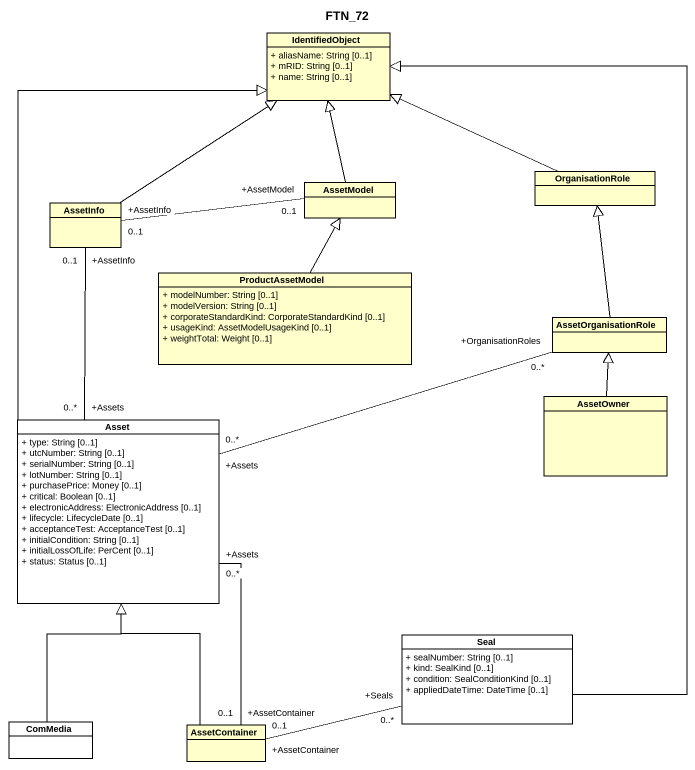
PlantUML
@startuml
title FTN_72
hide circle
hide empty members
skinparam classAttributeIconSize 0
class IdentifiedObject {
  + aliasName: String [0..1]
  + mRID: String [0..1]
  + name: String [0..1]
}
class OrganisationRole
class AssetInfo
class AssetModel
class ProductAssetModel {
  + modelNumber: String [0..1]
  + modelVersion: String [0..1]
  + corporateStandardKind: CorporateStandardKind [0..1]
  + usageKind: AssetModelUsageKind [0..1]
  + weightTotal: Weight [0..1]
}
class AssetOrganisationRole
class AssetOwner
class Asset #FFFFFF {
  + type: String [0..1]
  + utcNumber: String [0..1]
  + serialNumber: String [0..1]
  + lotNumber: String [0..1]
  + purchasePrice: Money [0..1]
  + critical: Boolean [0..1]
  + electronicAddress: ElectronicAddress [0..1]
  + lifecycle: LifecycleDate [0..1]
  + acceptanceTest: AcceptanceTest [0..1]
  + initialCondition: String [0..1]
  + initialLossOfLife: PerCent [0..1]
  + status: Status [0..1]
}
class Seal #FFFFFF {
  + sealNumber: String [0..1]
  + kind: SealKind [0..1]
  + condition: SealConditionKind [0..1]
  + appliedDateTime: DateTime [0..1]
}
class ComMedia #FFFFFF
class AssetContainer
OrganisationRole -left-|> IdentifiedObject
AssetInfo -up-|> IdentifiedObject
AssetModel -up-|> IdentifiedObject
AssetModel "+AssetModel\n0..1" -left- "+AssetInfo\n0..1" AssetInfo
ProductAssetModel -up-|> AssetModel
AssetOrganisationRole -up-|> OrganisationRole
AssetOwner -up-|> AssetOrganisationRole
Asset -up-|> IdentifiedObject
Asset "+Assets\n0..*" -up- "+AssetInfo\n0..1" AssetInfo
Asset "+Assets\n0..*" -right- "+OrganisationRoles\n0..*" AssetOrganisationRole
Asset "+Assets\n0..*" -- "+AssetContainer\n0..1" AssetContainer
Seal -up-|> IdentifiedObject
ComMedia -up-|> Asset
AssetContainer -up-|> Asset
AssetContainer "+AssetContainer\n0..1" -right- "+Seals\n0..*" Seal
@enduml
